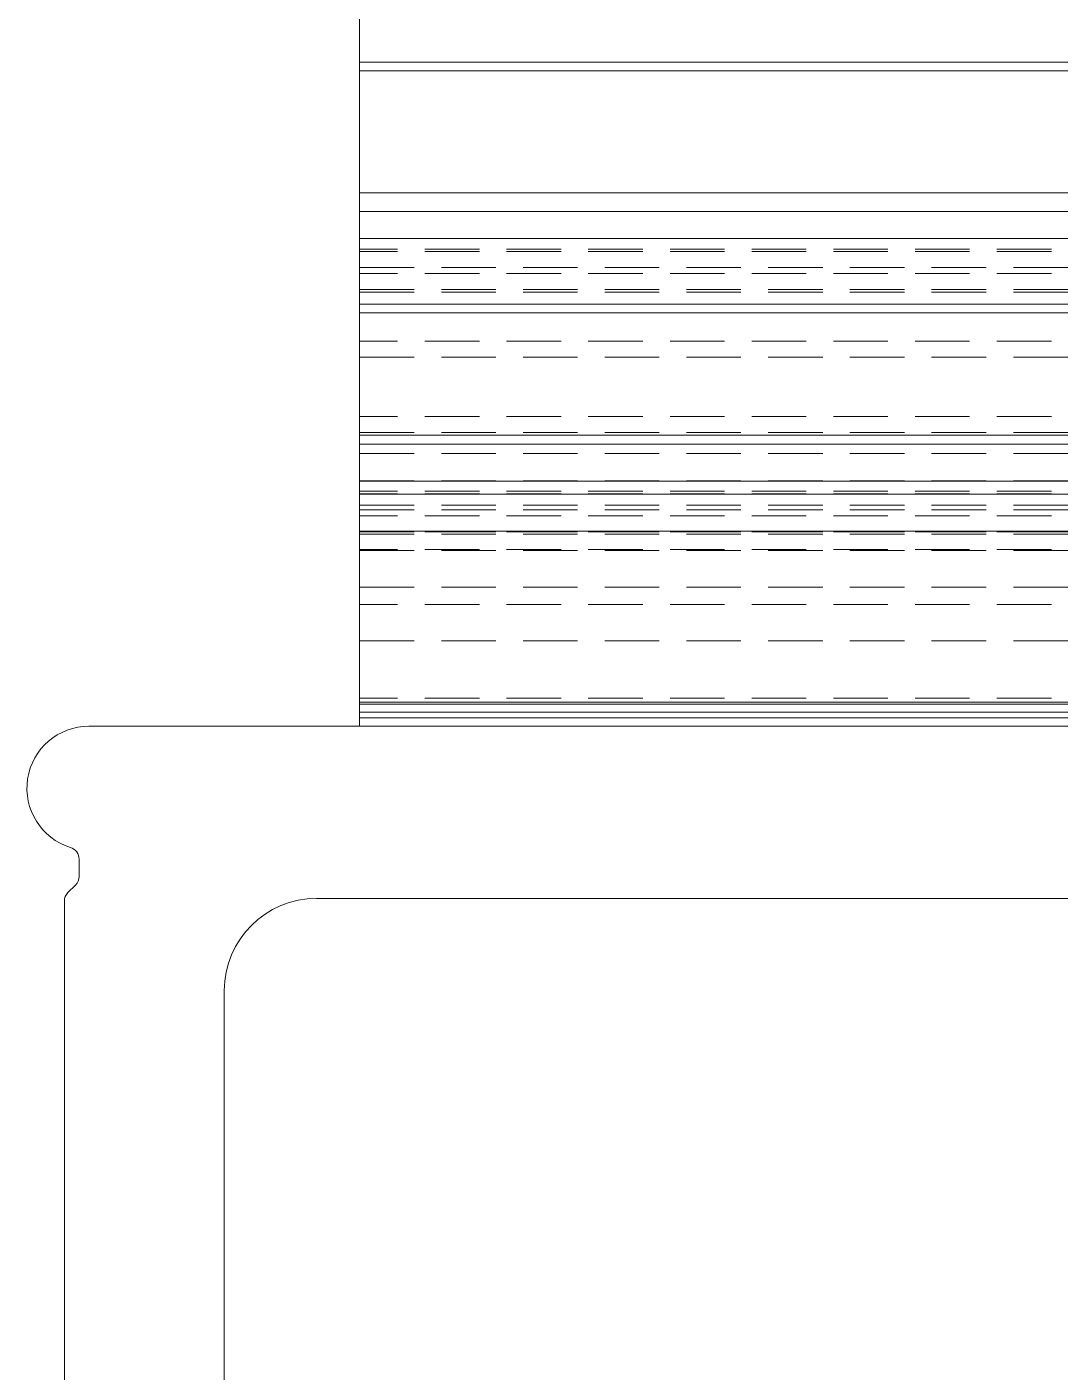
# Model space of a CAD drawing. Header units: millimetres. Extents: x 1522 to 2996, y -37 to 935.
# Drawn here: x 2746.72 to 2770.8, y 436.9 to 468.27 of the extents above; entities that cross this region are included whole.
import ezdxf

# ---------------------------------------------------------------- set-up
doc = ezdxf.new("R2010")
doc.units = ezdxf.units.MM
doc.linetypes.add('HIDDEN', pattern=[1.905, 1.27, -0.635])

msp = doc.modelspace()

# ---------------------------------------------------------------- linework, layer by layer
at = {"color": 7, "linetype": 'Continuous', "lineweight": 15}
for p, q in [((2754.472, 468.98), (2754.472, 467.45)), ((2754.472, 467.45), (2801.078, 467.45)), ((2754.472, 467.247), (2754.472, 467.45)), ((2801.078, 467.247), (2754.472, 467.247)), ((2754.472, 467.247), (2754.472, 464.398)), ((2754.472, 464.398), (2801.078, 464.398)), ((2754.472, 463.967), (2754.472, 464.398)), ((2754.472, 463.967), (2801.078, 463.967)), ((2754.472, 463.967), (2754.472, 463.335)), ((2754.472, 463.335), (2801.078, 463.335)), ((2754.472, 463.335), (2754.472, 461.804)), ((2754.472, 461.804), (2801.078, 461.804)), ((2754.472, 461.601), (2754.472, 461.804)), ((2801.078, 461.601), (2754.472, 461.601)), ((2754.472, 461.601), (2754.472, 458.752)), ((2754.472, 458.752), (2801.078, 458.752)), ((2754.472, 458.54), (2754.472, 458.752)), ((2801.078, 458.54), (2754.472, 458.54)), ((2754.472, 457.68), (2754.472, 458.54)), ((2754.472, 457.68), (2754.472, 457.373)), ((2801.078, 457.68), (2754.472, 457.68)), ((2754.472, 457.373), (2801.078, 457.373)), ((2754.472, 456.515), (2754.472, 457.373)), ((2801.078, 456.515), (2754.472, 456.515)), ((2754.472, 456.515), (2754.472, 452.525)), ((2754.472, 452.525), (2801.078, 452.525)), ((2754.472, 452.478), (2754.472, 452.525)), ((2801.078, 452.478), (2754.472, 452.478)), ((2754.472, 452.287), (2754.472, 452.478)), ((2801.078, 452.287), (2754.472, 452.287)), ((2754.472, 452.287), (2754.472, 452.155)), ((2754.472, 452.155), (2801.078, 452.155)), ((2754.472, 451.963), (2754.472, 452.155)), ((2748.163, 451.963), (2807.388, 451.963)), ((2747.933, 448.461), (2747.933, 448.861)), ((2747.673, 448.082), (2747.849, 448.258)), ((2747.589, 435.21), (2747.589, 447.879)), ((2802.082, 447.948), (2753.469, 447.948)), ((2751.318, 445.797), (2751.318, 413.761))]:
    msp.add_line(p, q, dxfattribs=at)
at = {"color": 7, "linetype": 'HIDDEN', "lineweight": 0}
for p, q in [((2801.078, 463.088), (2754.472, 463.088)), ((2801.078, 463.03), (2754.472, 463.03)), ((2754.472, 462.658), (2801.078, 462.658)), ((2801.078, 462.518), (2754.472, 462.518)), ((2754.472, 462.146), (2801.078, 462.146)), ((2754.472, 462.088), (2801.078, 462.088)), ((2801.078, 460.941), (2754.472, 460.941)), ((2754.472, 460.569), (2801.078, 460.569)), ((2801.078, 459.187), (2754.472, 459.187)), ((2754.472, 458.815), (2801.078, 458.815)), ((2754.472, 458.539), (2801.078, 458.539)), ((2754.472, 458.322), (2801.078, 458.322)), ((2754.472, 457.689), (2801.078, 457.689)), ((2801.078, 457.442), (2754.472, 457.442)), ((2801.078, 457.384), (2754.472, 457.384)), ((2754.472, 457.118), (2801.078, 457.118)), ((2754.472, 457.012), (2801.078, 457.012)), ((2801.078, 456.872), (2754.472, 456.872)), ((2754.472, 456.5), (2801.078, 456.5)), ((2801.078, 456.493), (2754.472, 456.493)), ((2754.472, 456.493), (2776.521, 456.493)), ((2754.472, 456.442), (2801.078, 456.442)), ((2801.078, 456.084), (2754.472, 456.084)), ((2754.472, 456.063), (2801.078, 456.063)), ((2754.472, 455.203), (2801.078, 455.203)), ((2801.078, 454.803), (2754.472, 454.803)), ((2754.472, 453.951), (2801.078, 453.951)), ((2801.078, 452.619), (2754.472, 452.619)), ((2754.472, 452.287), (2801.078, 452.287)), ((2801.078, 452.155), (2754.472, 452.155))]:
    msp.add_line(p, q, dxfattribs=at)
at = {"color": 7, "linetype": 'Continuous', "lineweight": 15}
for centre, radius, start, end in [((2748.163, 450.516), 1.447, 90, 252.6762), ((2747.646, 448.861), 0.287, 0, 72.6762), ((2747.646, 448.461), 0.287, 315, 0), ((2747.876, 447.879), 0.287, 135, 180), ((2753.469, 445.797), 2.151, 90, 180)]:
    msp.add_arc(centre, radius, start, end, dxfattribs=at)

doc.saveas('drawing.dxf')
